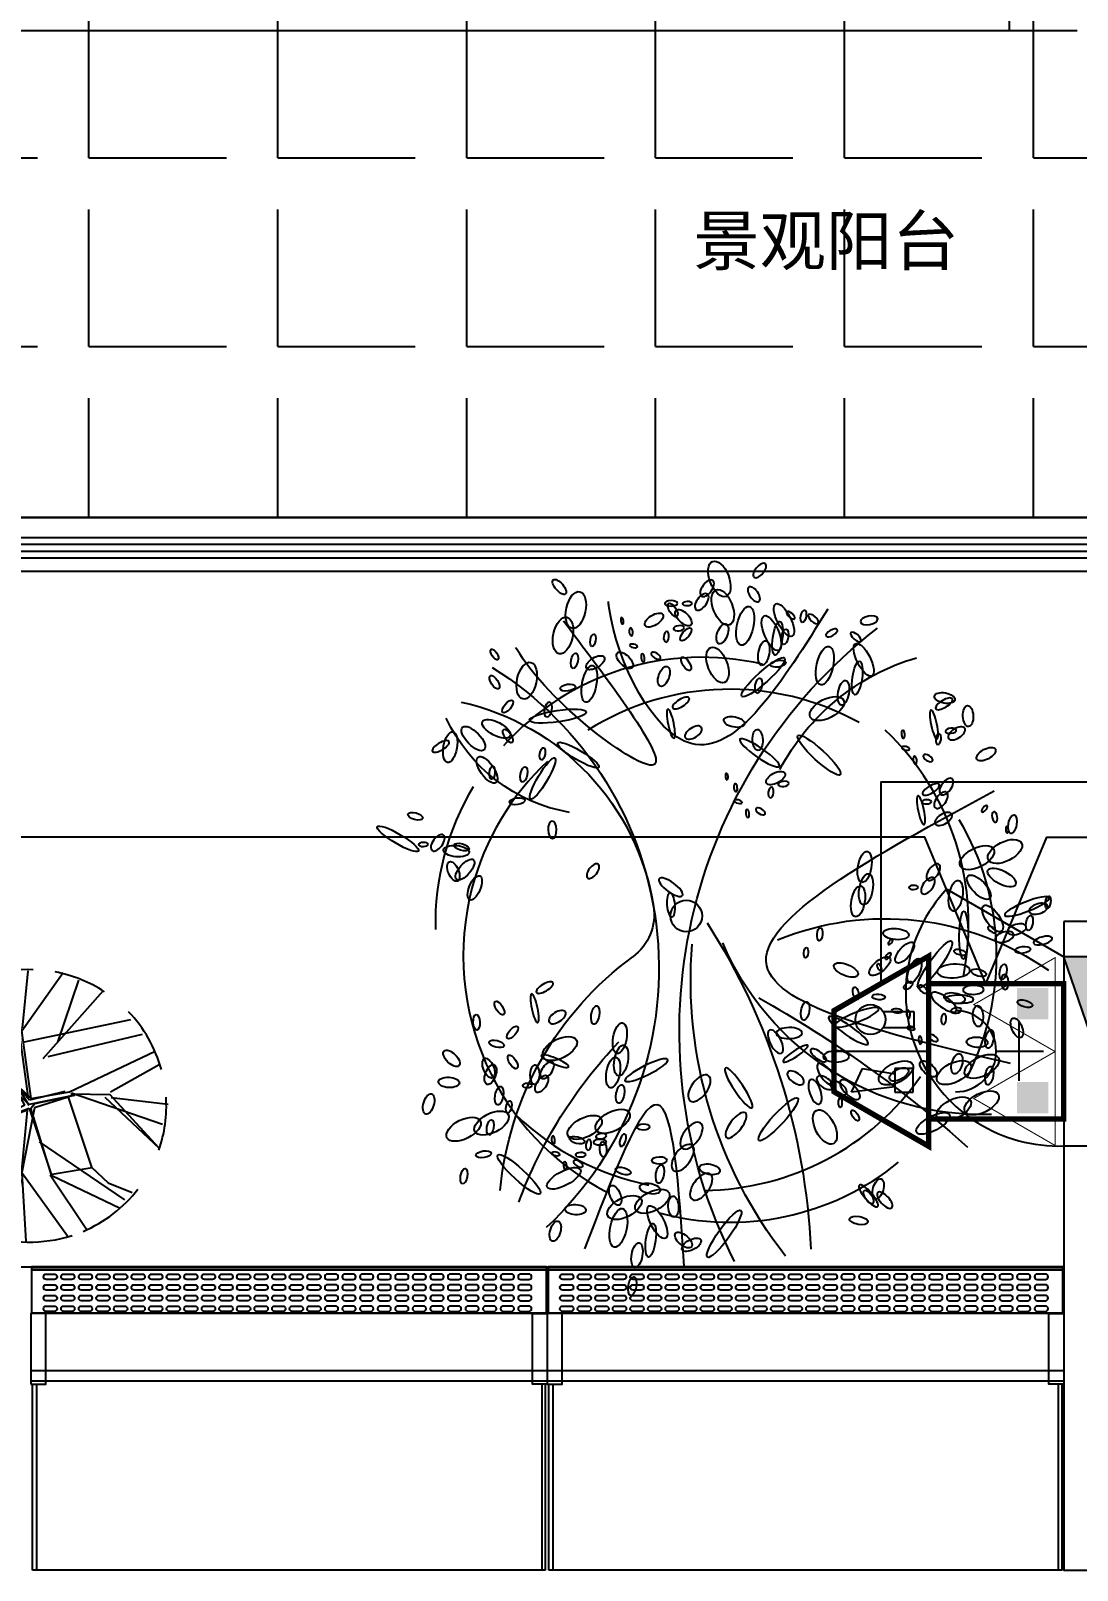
# Model space of a CAD drawing. Extents: x -284868 to 304789, y -137694 to 137894.
# Drawn here: x 198018 to 201887, y -35443 to -29747 of the extents above; entities that cross this region are included whole.
import ezdxf
from ezdxf.enums import TextEntityAlignment as Align

# ---------------------------------------------------------------- set-up
doc = ezdxf.new("R2010")
doc.units = 0
doc.layers.get('0').update_dxf_attribs({"linetype": 'CONTINUOUS'})
for name, color, linetype in [('0-底图', 251, 'CONTINUOUS'), ('0-建筑外轮廓', 8, 'CONTINUOUS'), ('0-窗', 11, 'CONTINUOUS'), ('0-非设计区域', 251, 'CONTINUOUS'), ('E-FIRE-CIRC', 120, 'CONTINUOUS'), ('EQUIP-消防', 3, 'CONTINUOUS'), ('EQUIP_消火栓', 20, 'CONTINUOUS'), ('F-地漏', 8, 'CONTINUOUS'), ('P-平面栏杆', 3, 'CONTINUOUS'), ('P-平面植物', 251, 'CONTINUOUS'), ('WIRE-消防电源', 2, 'TG_D'), ('灭火器', 23, 'CONTINUOUS')]:
    doc.layers.add(name, color=color, linetype=linetype)
doc.styles.add('_TCH_DYN', font='')
doc.styles.get("Standard").update_dxf_attribs({"font": 'GBENOR', "bigfont": 'GBCBIG'})
doc.styles.add('TG_LINETYPE', font='SIMPLEX', dxfattribs={"width": 0.8, "height": 3, "bigfont": 'HZTXT'})
doc.styles.get('_TCH_DYN').set_extended_font_data('SimSun')
doc.linetypes.add('TG_D', pattern='A,2,-0.3,["D",TG_LINETYPE,S=0.1,R=0,X=-0.23,Y=-0.15],0', length=2.3)

# ---------------------------------------------------------------- blocks, each defined once
blk = doc.blocks.new('vrthr')
for p, q in [((217347.4, 268557.6), (217347.4, 268757.6)), ((217347.4, 268557.6, 0), (212547.4, 268557.6, 0)), ((217597.4, 268557.6), (217347.4, 268557.6))]:
    blk.add_line(p, q)
at = {"linetype": 'Continuous', "elevation": -0.1}
for points in [[(212197.3, 268457.6), (212197.3, 266557.6), (221098.4, 266557.6), (221098.4, 268557.6)], [(212272.3, 268457.6), (212272.3, 266632.6), (221023.4, 266632.6), (221023.4, 268557.6)], [(212322.3, 268457.6), (212322.3, 266682.6), (220973.4, 266682.6), (220973.4, 268557.6)], [(212397.3, 268457.6), (212397.3, 266757.6), (220898.4, 266757.6), (220898.4, 268557.6)]]:
    blk.add_lwpolyline(points, dxfattribs=at)
at = {"style": '_TCH_DYN'}
blk.add_text('景观阳台', height=180, dxfattribs=at).set_placement((216177.3, 267691.1, -0.1))
blk = doc.blocks.new('A$C3B8026B3')
for p, q in [((9985, 949.5), (8185, 949.5)), ((11895, 949.5), (10095, 949.5))]:
    blk.add_line(p, q)
for points in [[(8130, 688), (8185, 688), (8185, 949.5), (8130, 949.5)], [(10040, 688), (9985, 688), (9985, 949.5), (10040, 949.5)], [(10040, 688), (10095, 688), (10095, 949.5), (10040, 949.5)], [(11950, 688), (11895, 688), (11895, 949.5), (11950, 949.5)]]:
    blk.add_lwpolyline(points, close=True)
for points in [[(10040, 737.5), (8130, 737.5)], [(10040, 700), (8130, 700)], [(11950, 737.5), (10040, 737.5)], [(11950, 700), (10040, 700)], [(10034, 0), (8136, 0)], [(11944, 0), (10046, 0)]]:
    blk.add_lwpolyline(points)
at = {"elevation": 0}
for points in [[(8136, 0), (8136, 688), (8150.5, 688), (8150.5, 0)], [(10034, 0), (10034, 688), (10019.5, 688), (10019.5, 0)], [(10046, 0), (10046, 688), (10060.5, 688), (10060.5, 0)], [(11944, 0), (11944, 688), (11929.5, 688), (11929.5, 0)]]:
    blk.add_lwpolyline(points, dxfattribs=at)
blk = doc.blocks.new('A$C770634BF')
at = {"layer": '0-建筑外轮廓', "color": 42}
blk.add_lwpolyline([(10300, -50500), (10300, -52900), (10500, -52900), (10500, -52200), (11600, -52200), (11600, -52900), (11800, -52900), (11800, -50500)], close=True, dxfattribs=at)
blk = doc.blocks.new('A$C06C71976')
for p, q in [((-1904, 160.1, 0), (0, 160.1)), ((-1904, 158, 0), (0, 158))]:
    blk.add_line(p, q)
blk.add_lwpolyline([(-1904, 170.5), (0, 170.5), (0, 0), (-1904, 0)], close=True)
for points in [[(-1839, 143.6), (-1809, 143.6, -1), (-1809, 123.6), (-1839, 123.6, -0.999999)], [(-1774, 143.6), (-1744, 143.6, -1), (-1744, 123.6), (-1774, 123.6, -0.999999)], [(-1709, 143.6), (-1679, 143.6, -1), (-1679, 123.6), (-1709, 123.6, -0.999999)], [(-1644, 143.6), (-1614, 143.6, -1), (-1614, 123.6), (-1644, 123.6, -0.999999)], [(-1579, 143.6), (-1549, 143.6, -1), (-1549, 123.6), (-1579, 123.6, -0.999999)], [(-1514, 143.6), (-1484, 143.6, -1), (-1484, 123.6), (-1514, 123.6, -0.999999)], [(-1449, 143.6), (-1419, 143.6, -1), (-1419, 123.6), (-1449, 123.6, -0.999999)], [(-1384, 143.6), (-1354, 143.6, -1), (-1354, 123.6), (-1384, 123.6, -0.999999)], [(-1319, 143.6), (-1289, 143.6, -1), (-1289, 123.6), (-1319, 123.6, -0.999999)], [(-1254, 143.6), (-1224, 143.6, -1), (-1224, 123.6), (-1254, 123.6, -0.999999)], [(-1189, 143.6), (-1159, 143.6, -1), (-1159, 123.6), (-1189, 123.6, -0.999999)], [(-1124, 143.6), (-1094, 143.6, -1), (-1094, 123.6), (-1124, 123.6, -0.999999)], [(-1029, 143.6), (-1059, 143.6, 1), (-1059, 123.6), (-1029, 123.6, 0.999999)], [(-964, 143.6), (-994, 143.6, 1), (-994, 123.6), (-964, 123.6, 0.999999)], [(-899, 143.6), (-929, 143.6, 1), (-929, 123.6), (-899, 123.6, 0.999999)], [(-834, 143.6), (-864, 143.6, 1), (-864, 123.6), (-834, 123.6, 0.999999)], [(-769, 143.6), (-799, 143.6, 1), (-799, 123.6), (-769, 123.6, 0.999999)], [(-704, 143.6), (-734, 143.6, 1), (-734, 123.6), (-704, 123.6, 0.999999)], [(-639, 143.6), (-669, 143.6, 1), (-669, 123.6), (-639, 123.6, 0.999999)], [(-574, 143.6), (-604, 143.6, 1), (-604, 123.6), (-574, 123.6, 0.999999)], [(-509, 143.6), (-539, 143.6, 1), (-539, 123.6), (-509, 123.6, 0.999999)], [(-444, 143.6), (-474, 143.6, 1), (-474, 123.6), (-444, 123.6, 0.999999)], [(-379, 143.6), (-409, 143.6, 1), (-409, 123.6), (-379, 123.6, 0.999999)], [(-314, 143.6), (-344, 143.6, 1), (-344, 123.6), (-314, 123.6, 0.999999)], [(-249, 143.6), (-279, 143.6, 1), (-279, 123.6), (-249, 123.6, 0.999999)], [(-184, 143.6), (-214, 143.6, 1), (-214, 123.6), (-184, 123.6, 0.999999)], [(-119, 143.6), (-149, 143.6, 1), (-149, 123.6), (-119, 123.6, 0.999999)], [(-54, 143.6), (-84, 143.6, 1), (-84, 123.6), (-54, 123.6, 0.999999)], [(-1839, 104.2), (-1809, 104.2, -1), (-1809, 84.2), (-1839, 84.2, -0.999999)], [(-1839, 64.9), (-1809, 64.9, -1), (-1809, 44.9), (-1839, 44.9, -0.999999)], [(-1774, 104.2), (-1744, 104.2, -1), (-1744, 84.2), (-1774, 84.2, -0.999999)], [(-1774, 64.9), (-1744, 64.9, -1), (-1744, 44.9), (-1774, 44.9, -0.999999)], [(-1709, 104.2), (-1679, 104.2, -1), (-1679, 84.2), (-1709, 84.2, -0.999999)], [(-1709, 64.9), (-1679, 64.9, -1), (-1679, 44.9), (-1709, 44.9, -0.999999)], [(-1644, 104.2), (-1614, 104.2, -1), (-1614, 84.2), (-1644, 84.2, -0.999999)], [(-1644, 64.9), (-1614, 64.9, -1), (-1614, 44.9), (-1644, 44.9, -0.999999)], [(-1579, 104.2), (-1549, 104.2, -1), (-1549, 84.2), (-1579, 84.2, -0.999999)], [(-1579, 64.9), (-1549, 64.9, -1), (-1549, 44.9), (-1579, 44.9, -0.999999)], [(-1514, 104.2), (-1484, 104.2, -1), (-1484, 84.2), (-1514, 84.2, -0.999999)], [(-1514, 64.9), (-1484, 64.9, -1), (-1484, 44.9), (-1514, 44.9, -0.999999)], [(-1449, 104.2), (-1419, 104.2, -1), (-1419, 84.2), (-1449, 84.2, -0.999999)], [(-1449, 64.9), (-1419, 64.9, -1), (-1419, 44.9), (-1449, 44.9, -0.999999)], [(-1384, 104.2), (-1354, 104.2, -1), (-1354, 84.2), (-1384, 84.2, -0.999999)], [(-1384, 64.9), (-1354, 64.9, -1), (-1354, 44.9), (-1384, 44.9, -0.999999)], [(-1319, 104.2), (-1289, 104.2, -1), (-1289, 84.2), (-1319, 84.2, -0.999999)], [(-1319, 64.9), (-1289, 64.9, -1), (-1289, 44.9), (-1319, 44.9, -0.999999)], [(-1254, 104.2), (-1224, 104.2, -1), (-1224, 84.2), (-1254, 84.2, -0.999999)], [(-1254, 64.9), (-1224, 64.9, -1), (-1224, 44.9), (-1254, 44.9, -0.999999)], [(-1189, 104.2), (-1159, 104.2, -1), (-1159, 84.2), (-1189, 84.2, -0.999999)], [(-1189, 64.9), (-1159, 64.9, -1), (-1159, 44.9), (-1189, 44.9, -0.999999)], [(-1124, 104.2), (-1094, 104.2, -1), (-1094, 84.2), (-1124, 84.2, -0.999999)], [(-1124, 64.9), (-1094, 64.9, -1), (-1094, 44.9), (-1124, 44.9, -0.999999)], [(-1029, 104.2), (-1059, 104.2, 1), (-1059, 84.2), (-1029, 84.2, 0.999999)], [(-1029, 64.9), (-1059, 64.9, 1), (-1059, 44.9), (-1029, 44.9, 0.999999)], [(-964, 104.2), (-994, 104.2, 1), (-994, 84.2), (-964, 84.2, 0.999999)], [(-964, 64.9), (-994, 64.9, 1), (-994, 44.9), (-964, 44.9, 0.999999)], [(-899, 104.2), (-929, 104.2, 1), (-929, 84.2), (-899, 84.2, 0.999999)], [(-899, 64.9), (-929, 64.9, 1), (-929, 44.9), (-899, 44.9, 0.999999)], [(-834, 104.2), (-864, 104.2, 1), (-864, 84.2), (-834, 84.2, 0.999999)], [(-834, 64.9), (-864, 64.9, 1), (-864, 44.9), (-834, 44.9, 0.999999)], [(-769, 104.2), (-799, 104.2, 1), (-799, 84.2), (-769, 84.2, 0.999999)], [(-769, 64.9), (-799, 64.9, 1), (-799, 44.9), (-769, 44.9, 0.999999)], [(-704, 104.2), (-734, 104.2, 1), (-734, 84.2), (-704, 84.2, 0.999999)], [(-704, 64.9), (-734, 64.9, 1), (-734, 44.9), (-704, 44.9, 0.999999)], [(-639, 104.2), (-669, 104.2, 1), (-669, 84.2), (-639, 84.2, 0.999999)], [(-639, 64.9), (-669, 64.9, 1), (-669, 44.9), (-639, 44.9, 0.999999)], [(-574, 104.2), (-604, 104.2, 1), (-604, 84.2), (-574, 84.2, 0.999999)], [(-574, 64.9), (-604, 64.9, 1), (-604, 44.9), (-574, 44.9, 0.999999)], [(-509, 104.2), (-539, 104.2, 1), (-539, 84.2), (-509, 84.2, 0.999999)], [(-509, 64.9), (-539, 64.9, 1), (-539, 44.9), (-509, 44.9, 0.999999)], [(-444, 104.2), (-474, 104.2, 1), (-474, 84.2), (-444, 84.2, 0.999999)], [(-444, 64.9), (-474, 64.9, 1), (-474, 44.9), (-444, 44.9, 0.999999)], [(-379, 104.2), (-409, 104.2, 1), (-409, 84.2), (-379, 84.2, 0.999999)], [(-379, 64.9), (-409, 64.9, 1), (-409, 44.9), (-379, 44.9, 0.999999)], [(-314, 104.2), (-344, 104.2, 1), (-344, 84.2), (-314, 84.2, 0.999999)], [(-314, 64.9), (-344, 64.9, 1), (-344, 44.9), (-314, 44.9, 0.999999)], [(-249, 104.2), (-279, 104.2, 1), (-279, 84.2), (-249, 84.2, 0.999999)], [(-249, 64.9), (-279, 64.9, 1), (-279, 44.9), (-249, 44.9, 0.999999)], [(-184, 104.2), (-214, 104.2, 1), (-214, 84.2), (-184, 84.2, 0.999999)], [(-184, 64.9), (-214, 64.9, 1), (-214, 44.9), (-184, 44.9, 0.999999)], [(-119, 104.2), (-149, 104.2, 1), (-149, 84.2), (-119, 84.2, 0.999999)], [(-119, 64.9), (-149, 64.9, 1), (-149, 44.9), (-119, 44.9, 0.999999)], [(-54, 104.2), (-84, 104.2, 1), (-84, 84.2), (-54, 84.2, 0.999999)], [(-54, 64.9), (-84, 64.9, 1), (-84, 44.9), (-54, 44.9, 0.999999)], [(-1839, 25.5), (-1809, 25.5, -1), (-1809, 5.5), (-1839, 5.5, -0.999999)], [(-1774, 25.5), (-1744, 25.5, -1), (-1744, 5.5), (-1774, 5.5, -0.999999)], [(-1709, 25.5), (-1679, 25.5, -1), (-1679, 5.5), (-1709, 5.5, -0.999999)], [(-1644, 25.5), (-1614, 25.5, -1), (-1614, 5.5), (-1644, 5.5, -0.999999)], [(-1579, 25.5), (-1549, 25.5, -1), (-1549, 5.5), (-1579, 5.5, -0.999999)], [(-1514, 25.5), (-1484, 25.5, -1), (-1484, 5.5), (-1514, 5.5, -0.999999)], [(-1449, 25.5), (-1419, 25.5, -1), (-1419, 5.5), (-1449, 5.5, -0.999999)], [(-1384, 25.5), (-1354, 25.5, -1), (-1354, 5.5), (-1384, 5.5, -0.999999)], [(-1319, 25.5), (-1289, 25.5, -1), (-1289, 5.5), (-1319, 5.5, -0.999999)], [(-1254, 25.5), (-1224, 25.5, -1), (-1224, 5.5), (-1254, 5.5, -0.999999)], [(-1189, 25.5), (-1159, 25.5, -1), (-1159, 5.5), (-1189, 5.5, -0.999999)], [(-1124, 25.5), (-1094, 25.5, -1), (-1094, 5.5), (-1124, 5.5, -0.999999)], [(-1029, 25.5), (-1059, 25.5, 1), (-1059, 5.5), (-1029, 5.5, 0.999999)], [(-964, 25.5), (-994, 25.5, 1), (-994, 5.5), (-964, 5.5, 0.999999)], [(-899, 25.5), (-929, 25.5, 1), (-929, 5.5), (-899, 5.5, 0.999999)], [(-834, 25.5), (-864, 25.5, 1), (-864, 5.5), (-834, 5.5, 0.999999)], [(-769, 25.5), (-799, 25.5, 1), (-799, 5.5), (-769, 5.5, 0.999999)], [(-704, 25.5), (-734, 25.5, 1), (-734, 5.5), (-704, 5.5, 0.999999)], [(-639, 25.5), (-669, 25.5, 1), (-669, 5.5), (-639, 5.5, 0.999999)], [(-574, 25.5), (-604, 25.5, 1), (-604, 5.5), (-574, 5.5, 0.999999)], [(-509, 25.5), (-539, 25.5, 1), (-539, 5.5), (-509, 5.5, 0.999999)], [(-444, 25.5), (-474, 25.5, 1), (-474, 5.5), (-444, 5.5, 0.999999)], [(-379, 25.5), (-409, 25.5, 1), (-409, 5.5), (-379, 5.5, 0.999999)], [(-314, 25.5), (-344, 25.5, 1), (-344, 5.5), (-314, 5.5, 0.999999)], [(-249, 25.5), (-279, 25.5, 1), (-279, 5.5), (-249, 5.5, 0.999999)], [(-184, 25.5), (-214, 25.5, 1), (-214, 5.5), (-184, 5.5, 0.999999)], [(-119, 25.5), (-149, 25.5, 1), (-149, 5.5), (-119, 5.5, 0.999999)], [(-54, 25.5), (-84, 25.5, 1), (-84, 5.5), (-54, 5.5, 0.999999)]]:
    blk.add_lwpolyline(points, format="xyb", close=True)
blk = doc.blocks.new('A$C678165FB')
blk.add_lwpolyline([(-36630.5, 3800), (-36630.5, -530.5), (-25800, -530.5)])
at = {"xscale": -1}
for p in [(-29617, -700.5), (-27707, -700.5)]:
    blk.add_blockref('A$C06C71976', p, dxfattribs=at)
blk = doc.blocks.new('yld.studio@foxmail.com-15')
at = {"color": 251}
blk.add_circle((67569.1, -97904.1), 44.8, dxfattribs=at)
for centre, start, end in [((67613.8, -97926.4), 76.8896, 138.1177), ((67693.5, -98017.5), 61.0105, 122.2385), ((67613.8, -97926.4), 348.5882, 46.5714), ((67693.5, -98017.5), 133.1644, 165.3241), ((67613.8, -97926.4), 149.0435, 181.2033), ((67693.5, -98017.5), 332.7091, 30.6923), ((67693.5, -98017.5), 165.3241, 242.6562), ((67613.8, -97926.4), 270.5201, 325.0744), ((67613.8, -97926.4), 226.0477, 258.5353), ((67693.5, -98017.5), 254.641, 309.1952)]:
    blk.add_arc(centre, 760, start, end, dxfattribs=at)
for centre, major_axis, ratio in [((67663.4, -96943), (19.4, -49.7), 0.514982), ((67254.3, -97031.6), (-11.3, -52.2), 0.514982), ((67673.2, -97023.9), (19.4, -49.7), 0.514982), ((67217.7, -97104.4), (-11.3, -52.2), 0.514982), ((67477, -97060.3), (25.5, 15.6), 0.489709), ((67736.9, -97076.8), (-11.9, -54.9), 0.414379), ((67811.8, -97097.3), (20.7, -49.3), 0.38159), ((67672.1, -97099.4), (-10.1, -28.2), 0.489709), ((67829.2, -97112.1), (-6.6, -47.9), 0.283409), ((67658.2, -97188.3), (19.4, -49.7), 0.514982), ((67964, -97190.2), (-11.9, -54.9), 0.414379), ((67114.4, -97233.1), (-11.3, -52.2), 0.514982), ((67309.9, -97181.8), (25.5, 15.6), 0.489709), ((67788.2, -97223.4), (61.1, 54.6), 0.200035), ((68056.3, -97225.4), (-6.6, -47.9), 0.283409), ((67292.6, -97242.3), (-10.1, -52.5), 0.38159), ((67505.1, -97221), (-10.1, -28.2), 0.489709), ((68305.4, -97282.5), (29.4, -5.6), 0.489709), ((67203.3, -97334.2), (81.1, 11.7), 0.200035), ((67705.7, -97350.7), (29.4, -5.6), 0.489709), ((67261.4, -97445.4), (58.6, -34.7), 0.200035), ((67947.6, -97445.4), (60.3, -55.5), 0.200035), ((67015.8, -97495.7), (-1.6, -18.4), 0.42873), ((67159.8, -97512.1), (-34.6, -58.6), 0.200035), ((66747.1, -97684.1), (58.6, -34.7), 0.200035), ((66913.5, -97719.2), (36.8, -3.3), 0.42873), ((66905.5, -97776.9), (11.5, -27.6), 0.489709), ((66938.4, -97771.9), (24.3, 27.9), 0.42873), ((67949.6, -97956.2), (-1.6, -18.4), 0.42873), ((68166.5, -97955.7), (36.8, -3.3), 0.42873), ((68191.5, -98008.5), (24.3, 27.9), 0.42873), ((67910, -98008.5), (-1.3, -14.7), 0.42873), ((68120.5, -98047.2), (28.4, 23.7), 0.42873), ((68024.2, -98058.1), (34.2, -14.2), 0.42873), ((68477, -98092.3), (1.2, -22.2), 0.42873), ((68117.3, -98134.9), (18.4, -1.6), 0.42873), ((68333.6, -98138.1), (29.4, -5.6), 0.489709), ((66971.4, -98207), (1.2, -22.2), 0.42873), ((68169.5, -98174.6), (14.7, -1.3), 0.42873), ((68511.2, -98223.3), (11.5, -27.6), 0.489709), ((67005.6, -98338), (11.5, -27.6), 0.489709), ((67011.1, -98356.1), (-10.1, -28.2), 0.489709), ((68259, -98339.9), (22.6, -19.6), 0.489709), ((67092.3, -98640.9), (60.3, -55.5), 0.200035), ((67332.3, -98569.6), (1.2, -22.2), 0.42873), ((67635.7, -98626.5), (29.4, -5.6), 0.489709), ((67366.5, -98700.6), (11.5, -27.6), 0.489709), ((67465.8, -98681.4), (29.4, -5.6), 0.489709), ((67375.5, -98793.4), (-11.9, -54.9), 0.414379), ((68060.6, -98772.1), (26.3, -4.6), 0.42873), ((67467.8, -98828.7), (-6.6, -47.9), 0.283409), ((67561.1, -98828.3), (22.6, -19.6), 0.489709)]:
    blk.add_ellipse(centre, major_axis=major_axis, ratio=ratio, start_param=3.141593, end_param=9.424778, dxfattribs=at)
at = {"color": 251, "extrusion": (0, 0, -1)}
for centre, major_axis, ratio in [((67778.4, -96919), (16.2, 18.9), 0.489709), ((67628.5, -96969.7), (-16.1, -22.2), 0.514982), ((67761.8, -96987), (14.5, -20.2), 0.489709), ((67525.9, -97012.8), (18.3, 0.3), 0.42873), ((67571.9, -97013.2), (13.7, 0.2), 0.42873), ((67613.2, -97008.6), (-16.1, -22.2), 0.514982), ((67386.2, -97062.4), (1.02, -9.08), 0.42873), ((67866.7, -97046.5), (11.1, -9.8), 0.42873), ((67931.5, -97057), (13.9, -12.2), 0.42873), ((67411.5, -97094.1), (1.3, -11.3), 0.42873), ((67512.1, -97107.8), (-1.7, -15.2), 0.489709), ((67547.9, -97083.7), (15.2, 1.9), 0.489709), ((68052.3, -97108.4), (13.9, -12.2), 0.42873), ((67445.3, -97167.8), (1.3, -11.3), 0.42873), ((67525.2, -97355.9), (8.6, -41.1), 0.200035), ((67553.9, -97296.7), (23.5, 14.1), 0.38159), ((68275.2, -97358.3), (8.6, -41.1), 0.200035), ((68303.9, -97299.1), (23.5, 14.1), 0.38159), ((67589.5, -97381), (23.2, 14.6), 0.514982), ((66869.4, -97420.7), (23.5, 14.1), 0.38159), ((67778, -97438.9), (56, -38.7), 0.200035), ((68187.1, -97386.2), (1.3, -11.3), 0.42873), ((68287.7, -97400), (-1.7, -15.2), 0.489709), ((68323.5, -97375.8), (15.2, 1.9), 0.489709), ((68339.5, -97383.4), (23.2, 14.6), 0.514982), ((68220.9, -97459.9), (1.3, -11.3), 0.42873), ((67684.4, -97506.4), (1.02, -9.08), 0.42873), ((67709.7, -97538.1), (1.3, -11.3), 0.42873), ((67810.3, -97551.8), (-1.7, -15.2), 0.489709), ((67846.1, -97527.6), (15.2, 1.9), 0.489709), ((68266.5, -97543.2), (23.5, 14.1), 0.38159), ((68310.6, -97535.1), (-16.1, -22.2), 0.514982), ((68237.9, -97602.3), (8.6, -41.1), 0.200035), ((68254, -97578.6), (13.7, 0.2), 0.42873), ((68295.2, -97573.9), (-16.1, -22.2), 0.514982), ((67743.5, -97611.8), (1.3, -11.3), 0.42873), ((68302.2, -97627.4), (23.2, 14.6), 0.514982), ((68483.4, -97658.1), (1.02, -9.08), 0.42873), ((66819.6, -97700.1), (13.7, 0.2), 0.42873), ((66860.8, -97695.4), (-16.1, -22.2), 0.514982), ((67303.1, -97776.1), (-15, -19.8), 0.489709), ((68273.2, -97779.1), (-16.1, -22.2), 0.514982), ((67524.9, -97821.9), (33.3, -24.2), 0.336016), ((68257.9, -97817.9), (-16.1, -22.2), 0.514982), ((67525.5, -97872.5), (2.8, -34.2), 0.336016), ((68216.7, -97822.6), (13.7, 0.2), 0.42873), ((68539.8, -97877), (63.3, 25.1), 0.200035), ((68359.6, -97958.9), (-0.6, -68.1), 0.200035), ((68440.1, -97942.8), (11.1, -8), 0.42873), ((67165.7, -98108.1), (23.5, 14.1), 0.38159), ((68243.4, -98112.8), (11.6, -10), 0.489709), ((68387.5, -98114.8), (29.6, 0.5), 0.42873), ((67137, -98167.3), (8.6, -41.1), 0.200035), ((68302.8, -98149.7), (34.8, -25.2), 0.368424), ((67201.3, -98192.4), (23.2, 14.6), 0.514982), ((68031, -98230.6), (56, -38.7), 0.200035), ((68054.1, -98193.3), (63.3, 25.1), 0.200035), ((68201.9, -98184.2), (1.3, -11.3), 0.42873), ((68302.6, -98198), (-1.7, -15.2), 0.489709), ((68338.4, -98173.8), (15.2, 1.9), 0.489709), ((67823.4, -98262.4), (16.7, -33), 0.42873), ((67862.3, -98238), (37, 0.6), 0.42873), ((67945.7, -98301.2), (21.8, -16.6), 0.38159), ((68235.8, -98257.9), (1.3, -11.3), 0.42873), ((67172.4, -98344), (-16.1, -22.2), 0.514982), ((67455.4, -98343.8), (61, 30.3), 0.200035), ((67967.6, -98355.4), (22.2, -29.6), 0.42873), ((67996.3, -98304.6), (37, 0.6), 0.42873), ((67137.4, -98356.7), (-1.1, -27.4), 0.514982), ((67157, -98382.9), (-16.1, -22.2), 0.514982), ((67606.4, -98395.3), (-26.1, -35.9), 0.514982), ((67880.7, -98365.6), (22.2, -16.1), 0.514982), ((67936.1, -98405.3), (11.7, -35.1), 0.42873), ((67964.2, -98379.5), (22.2, -16.1), 0.514982), ((68035.6, -98399.2), (26.6, -25.7), 0.42873), ((67115.8, -98387.5), (13.7, 0.2), 0.42873), ((68003.1, -98394.8), (22.2, -16.1), 0.514982), ((67447.1, -98505.8), (18.5, 0.3), 0.42873), ((67583.9, -98530.6), (-26.1, -35.9), 0.514982), ((67710.7, -98500.7), (-27, -35.3), 0.38159), ((67189.9, -98542.6), (1.3, -11.3), 0.42873), ((67290.6, -98556.3), (-1.7, -15.2), 0.489709), ((67323, -98549), (18.5, 0.3), 0.42873), ((67326.4, -98532.1), (15.2, 1.9), 0.489709), ((67388.3, -98543.5), (-5.6, -17.6), 0.42873), ((67268, -98584.8), (14.8, 0.2), 0.42873), ((67559.1, -98593.6), (-26.1, -35.9), 0.514982), ((67223.8, -98616.3), (1.3, -11.3), 0.42873), ((67492.3, -98601.1), (22.2, 0.3), 0.42873), ((67611.5, -98676.1), (-26.1, -35.9), 0.514982), ((68134.7, -98714.4), (20, -21.8), 0.42873)]:
    blk.add_ellipse(centre, major_axis=major_axis, ratio=ratio, dxfattribs=at)
at = {"color": 251}
for centre, major_axis, ratio in [((67207.5, -96965.7), (17.5, -20.2), 0.42873), ((67530.4, -97031.6), (11.9, -18.8), 0.42873), ((67847.6, -97060.3), (23.4, -46.1), 0.368424), ((67561, -97053.5), (21.2, -21.1), 0.489709), ((67903, -97049.6), (-3.1, -17.5), 0.42873), ((67567.8, -97101), (14.1, 17.2), 0.42873), ((67850, -97108.1), (-3.9, -21.9), 0.42873), ((67022.5, -97158.6), (9.5, -15.1), 0.42873), ((67303.2, -97117.9), (-3.1, -17.5), 0.42873), ((67790, -97154.4), (-6.2, -35.1), 0.42873), ((68074.8, -97173.7), (23.4, -46.1), 0.368424), ((67250.3, -97176.4), (-3.9, -21.9), 0.42873), ((67393.9, -97175), (21.2, -21.1), 0.489709), ((67568.6, -97185), (11.9, -18.8), 0.42873), ((67831, -97184.7), (22, 3.3), 0.42873), ((67022.6, -97237.5), (11.9, -18.8), 0.42873), ((67775.1, -97247.4), (-3.9, -21.9), 0.42873), ((67231.2, -97252.9), (22, 3.3), 0.42873), ((68017.1, -97267.7), (-6.2, -35.1), 0.42873), ((67060, -97306.9), (14.1, 17.2), 0.42873), ((67175.3, -97315.6), (-3.9, -21.9), 0.42873), ((67970, -97312.6), (47.6, 24.1), 0.514982), ((68372.2, -97334), (1.5, -29.9), 0.489709), ((66962.2, -97398.1), (30.9, -32.1), 0.42873), ((67027.5, -97370.2), (39.5, -20.6), 0.42873), ((66896.3, -97422.6), (-7.7, -43.9), 0.42873), ((67060.8, -97390.9), (11.9, -18.8), 0.42873), ((67772.4, -97402.2), (1.5, -29.9), 0.489709), ((67001.3, -97487.3), (25.5, -36.5), 0.42873), ((67159.2, -97441.7), (-3.1, -17.5), 0.42873), ((68423.5, -97442.7), (26.4, 14.1), 0.489709), ((67106.2, -97500.2), (-3.9, -21.9), 0.42873), ((67823.8, -97510.9), (26.4, 14.1), 0.489709), ((67087.2, -97576.8), (22, 3.3), 0.42873), ((66796.9, -97619.6), (21.5, -5.9), 0.42873), ((68498.8, -97642.3), (-4.6, -26.3), 0.42873), ((66928.4, -97707.6), (21.5, -5.9), 0.42873), ((68397.6, -97737.7), (47.6, 24.1), 0.514982), ((68477.2, -97720.2), (47.6, 24.1), 0.514982), ((68077.4, -97764.3), (-7.7, -43.9), 0.42873), ((66966.2, -97824), (-14.2, -34.2), 0.42873), ((68081.2, -97828), (-7.7, -43.9), 0.42873), ((68402.9, -97822), (30.9, -32.1), 0.42873), ((68468.2, -97794.1), (39.5, -20.6), 0.42873), ((68058.6, -97862.3), (-7.7, -43.9), 0.42873), ((68337, -97846.5), (-7.7, -43.9), 0.42873), ((68442, -97911.2), (25.5, -36.5), 0.42873), ((68599.9, -97865.5), (-3.1, -17.5), 0.42873), ((68546.9, -97924), (-3.9, -21.9), 0.42873), ((68277.8, -98042.3), (-47.6, -66.7), 0.200035), ((68349.4, -98007.7), (17.2, -4.8), 0.42873), ((68527.9, -98000.6), (22, 3.3), 0.42873), ((68219.3, -98060.5), (-14.2, -34.2), 0.42873), ((68402.6, -98066), (21.5, -5.9), 0.42873), ((68472, -98063.3), (-3.9, -21.9), 0.42873), ((68052.6, -98124.7), (4.3, -18), 0.42873), ((67036.5, -98166.7), (11.9, -18.8), 0.42873), ((67907.8, -98174.9), (-4.6, -26.3), 0.42873), ((68534.1, -98154), (21.5, -5.9), 0.42873), ((67309.7, -98186.7), (-4.6, -26.3), 0.42873), ((68400.4, -98189.6), (1.5, -29.9), 0.489709), ((67073.9, -98236.2), (14.1, 17.2), 0.42873), ((67379.6, -98252.7), (-7.7, -43.9), 0.42873), ((68433, -98255.1), (-4.6, -26.3), 0.42873), ((67028.5, -98268.7), (21.5, -5.9), 0.42873), ((67208.5, -98282.1), (47.6, 24.1), 0.514982), ((67383.3, -98316.4), (-7.7, -43.9), 0.42873), ((68398, -98264), (29.9, -1.4), 0.489709), ((66900, -98310.1), (21.2, -21.1), 0.489709), ((67074.7, -98320.2), (11.9, -18.8), 0.42873), ((67360.7, -98350.6), (-7.7, -43.9), 0.42873), ((68166.8, -98351.5), (47.6, 24.1), 0.514982), ((68331.8, -98350.6), (47.6, 24.1), 0.514982), ((68340.4, -98325.5), (-8.4, -28.7), 0.489709), ((68411.4, -98333), (47.6, 24.1), 0.514982), ((66892.4, -98378.7), (29.9, -1.4), 0.489709), ((68175.4, -98355.7), (26.4, 14.1), 0.489709), ((68432.6, -98359.2), (-4.6, -26.3), 0.42873), ((66834.9, -98440.3), (-8.4, -28.7), 0.489709), ((67035.7, -98416.7), (-4.6, -26.3), 0.42873), ((67380.9, -98411.7), (-4.6, -26.3), 0.42873), ((68411, -98437.1), (47.6, 24.1), 0.514982), ((67014.1, -98494.7), (47.6, 24.1), 0.514982), ((67063.3, -98448.5), (-3.1, -17.5), 0.42873), ((67359.3, -98489.6), (47.6, 24.1), 0.514982), ((67831.4, -98483.5), (55.5, 60.3), 0.200035), ((67964.1, -98505.9), (24.1, -47.6), 0.514982), ((68050.4, -98472.9), (9.5, -15.1), 0.42873), ((68331.4, -98454.6), (47.6, 24.1), 0.514982), ((66934.5, -98512.2), (47.6, 24.1), 0.514982), ((67010.4, -98507), (-3.9, -21.9), 0.42873), ((67279.7, -98507.1), (47.6, 24.1), 0.514982), ((68272.1, -98495.6), (47.1, 25.3), 0.38159), ((67257.9, -98543.3), (21.5, -5.9), 0.42873), ((66991.3, -98583.6), (22, 3.3), 0.42873), ((66935.4, -98646.3), (-3.9, -21.9), 0.42873), ((67220, -98652.1), (47.1, 25.3), 0.38159), ((67389.3, -98631.2), (21.5, -5.9), 0.42873), ((67494, -98639.9), (-4.6, -26.3), 0.42873), ((68115.9, -98682.7), (-8.4, -28.7), 0.489709), ((67392.8, -98735.4), (47.6, 24.1), 0.514982), ((67472.4, -98717.8), (47.6, 24.1), 0.514982), ((67532.5, -98732.8), (1.5, -29.9), 0.489709), ((68088.7, -98705.3), (11.9, -18.8), 0.42873), ((67253.3, -98741.3), (29.9, -1.4), 0.489709), ((67486.3, -98777), (23.4, -46.1), 0.368424), ((67677.1, -98810.2), (-47.6, -66.7), 0.200035), ((67195.7, -98802.8), (-8.4, -28.7), 0.489709), ((67428.6, -98871), (-6.2, -35.1), 0.42873), ((67583.9, -98841.6), (26.4, 14.1), 0.489709), ((67415.2, -98959.7), (-4.6, -26.3), 0.42873)]:
    blk.add_ellipse(centre, major_axis=major_axis, ratio=ratio, dxfattribs=at)
at = {"color": 251, "extrusion": (0, 0, -1)}
for centre, major_axis, ratio, start_param, end_param in [((68090.2, -97061), (24.4, 4.5), 0.489709, 3.141593, 9.424778), ((69001.1, -98232.5), (-810.2, -1204.4), 1, 0.509025, 1.892273), ((67983.5, -97096.8), (16, 9.3), 0.42873, 3.141593, 9.424778), ((67418.7, -97133.9), (11.2, -2.4), 0.42873, 3.141593, 9.424778), ((67482.3, -97161.8), (13.1, -8.1), 0.489709, 3.141593, 9.424778), ((68406.4, -97786.5), (-392.2, -511.7), 1, 1.400805, 2.202876), ((66478.9, -98053.1), (-567.5, -838), 1, 3.105711, 4.936061), ((66772.4, -97989.1), (-386.4, -598.3), 1, 2.788021, 3.97962), ((67318.1, -97137.7), (-272.6, -392.7), 1, -0.434629, 0.525976), ((68194.3, -97426), (11.2, -2.4), 0.42873, 3.141593, 9.424778), ((68257.9, -97454), (13.1, -8.1), 0.489709, 3.141593, 9.424778), ((67716.9, -97577.9), (11.2, -2.4), 0.42873, 3.141593, 9.424778), ((67780.5, -97605.8), (13.1, -8.1), 0.489709, 3.141593, 9.424778), ((68418.9, -97598.5), (7.58, 8.54), 0.42873, 3.141593, 9.424778), ((68448, -97621.9), (2.8, -15.1), 0.489709, 3.141593, 9.424778), ((67187.2, -97658.2), (0.7, -24.8), 0.489709, 3.141593, 9.424778), ((67328, -97899.9), (15.3, -148.7), 1, 4.655583, 5.753079), ((68136.6, -98718.5), (-417.3, -690.5), 1, 2.207479, 3.211548), ((68572.7, -97883.4), (26.2, 8.1), 0.514982, 3.141593, 9.424778), ((66052.6, -98936), (-1046.4, -1553.2), 1, 3.548561, 4.075938), ((68511.5, -97941.9), (26.2, 8.1), 0.514982, 3.141593, 9.424778), ((68150.9, -97978.5), (6.06, 6.83), 0.42873, 3.141593, 9.424778), ((68475.9, -97963.8), (26.2, 8.1), 0.514982, 3.141593, 9.424778), ((68585.2, -97974.1), (26.4, 7.5), 0.38159, 3.141593, 9.424778), ((68862.2, -98087.1), (-700.6, -1072), 1, 0.330518, 1.072389), ((68414.2, -97664.8), (-459.3, -662), 1, -0.636767, 0.561589), ((68144.2, -98018.5), (7.58, 8.54), 0.42873, 3.141593, 9.424778), ((67968.9, -98774.1), (-537.4, -764.5), 1, 1.051392, 1.896333), ((68119.6, -98050.5), (5.71, -9.89), 0.42873, 3.141593, 9.424778), ((68330.9, -98061), (46.6, 2.5), 0.414379, 3.141593, 9.424778), ((68201.4, -98102.4), (12.5, 8.9), 0.489709, 3.141593, 9.424778), ((66155.5, -101029.5), (-1867.3, -2738.9), 1, 3.053829, 3.274954), ((68347.7, -98141.3), (40.2, -0.9), 0.283409, 3.141593, 9.424778), ((68209.2, -98224), (11.2, -2.4), 0.42873, 3.141593, 9.424778), ((68350.7, -99188.4), (-780.5, -1093.4), 1, 1.306696, 1.710792), ((67880.1, -98296.6), (35, 23.2), 0.200035, 3.141593, 9.424778), ((68272.8, -98252), (13.1, -8.1), 0.489709, 3.141593, 9.424778), ((67194.6, -98317.9), (38.8, -16.3), 0.200035, 3.141593, 9.424778), ((67718.3, -98394.4), (37.6, -56.7), 0.200035, 3.141593, 9.424778), ((68007.7, -98436), (0.2, -13.7), 0.42873, 3.141593, 9.424778), ((67197.2, -98582.4), (11.2, -2.4), 0.42873, 3.141593, 9.424778), ((67260.8, -98610.3), (13.1, -8.1), 0.489709, 3.141593, 9.424778), ((68088.4, -98702.2), (26, -30.7), 0.283409, 3.141593, 9.424778)]:
    blk.add_ellipse(centre, major_axis=major_axis, ratio=ratio, start_param=start_param, end_param=end_param, dxfattribs=at)
at = {"color": 251}
for points, knots in [([(67972.5, -97028.9), (67842.1, -97237.8), (67602.7, -97621.4), (67367.4, -97180.3), (67347.5, -97011.8), (67347, -97007.4)], [0, 0, 0, 0, 251.74209, 462.284988, 467.902625, 467.902625, 467.902625, 467.902625]), ([(67219.2, -97062.1), (67368.1, -97260.6), (67674.4, -97668.7), (67174.1, -97295.7), (67083.8, -97139.5), (67083, -97138.2)], [0, 0, 0, 0, 223.251607, 459.141302, 461.114298, 461.114298, 461.114298, 461.114298]), ([(68493.5, -98324.8), (68159.1, -98245.9), (67459.4, -98081), (68108.2, -97730.2), (68447, -97547)], [0, 0, 0, 0, 150.094152, 314.060203, 314.060203, 314.060203, 314.060203]), ([(67562.7, -98902.2), (67548.2, -98675.3), (67519.3, -98224.5), (67359, -98644.8), (67279.3, -98853.5)], [0, 0, 0, 0, 93.467467, 185.701754, 185.701754, 185.701754, 185.701754])]:
    blk.add_open_spline(points, degree=3, knots=knots, dxfattribs=at)
blk = doc.blocks.new('yld.studio@foxmail.com-2-220')
at = {"color": 251, "ltscale": 100}
for p, q in [((8510.1, -109877.5), (8397.2, -109679.9)), ((8501.1, -109873.4), (8409.6, -109669)), ((8511.1, -109879.5), (8664.3, -109664.1)), ((8513.9, -109870.1), (8534.1, -109657.1)), ((8643.6, -109920.9), (8721.4, -109692)), ((8417.6, -110035.7), (8256.9, -109733.9)), ((8507.4, -109887.1), (8290.8, -109712.8)), ((8589.8, -109981.6), (8812.1, -109731.5)), ((8397.2, -109980.4), (8208.1, -109785.5)), ((8394.9, -109998.4), (8148.5, -109827.1)), ((8515.1, -109920.7), (8913.5, -109837.6)), ((8535.1, -110130.3), (8503.4, -109895.4)), ((8545.1, -110130), (8511.1, -109879.5)), ((8608.5, -109974.4), (8957.6, -109892.2)), ((8358.7, -110012.5), (8079.5, -109944.3)), ((8687.6, -110105.4), (9004.3, -109954.2)), ((8356.4, -110013.7), (8038, -110093.8)), ((8157, -110123.6), (8048.7, -110023.6)), ((8471.5, -110062), (8356.4, -110013.7)), ((8839.3, -110105.6), (9019, -110003.9)), ((8521.9, -110154.8), (8471.5, -110062)), ((8545.1, -110130), (8474.7, -110063.6)), ((8488.6, -110076.5), (8536.7, -110154.5)), ((8539, -110135.6), (8488.6, -110076.5)), ((8155.7, -110118.3), (8032.3, -110161.7)), ((8472.3, -110172.8), (8155.6, -110112.1)), ((8461.2, -110185.6), (8157, -110123.6)), ((8521.9, -110154.8), (8463.3, -110184.6)), ((8538, -110151.7), (8489.4, -110108)), ((8707.1, -110117.1), (8538, -110151.7)), ((8669.6, -110104.1), (8539, -110135.6)), ((8544.7, -110164.9), (8559.5, -110148.7)), ((8545.1, -110130), (8687.6, -110105.4)), ((8682.6, -110125.1), (8557.8, -110163.7)), ((8559.5, -110148.7), (8707.1, -110117.1)), ((8682.6, -110125.1), (8768.3, -110384.4)), ((8692.8, -110112.7), (8836.9, -110114.6)), ((8694.6, -110108.9), (9030.8, -110225)), ((8818.2, -110125.1), (9019, -110313.5)), ((9019, -110313.5), (8836.9, -110114.6)), ((8840.8, -110125.9), (9051.6, -110150.2)), ((8477.1, -110193.3), (8277.6, -110592.7)), ((8463.3, -110184.6), (8417.7, -110316.4)), ((8470.5, -110194.6), (8417.7, -110316.4)), ((8445.9, -110200), (8538.1, -110165.1)), ((8532.4, -110173.4), (8470.5, -110194.6)), ((8557.8, -110163.7), (8509.5, -110410)), ((8509.5, -110410), (8532.4, -110173.4)), ((8538.1, -110165.1), (8622.5, -110416.5)), ((8622.5, -110416.5), (8544.7, -110164.9)), ((8125, -110277.7), (8052.4, -110289.4)), ((8391, -110315.4), (8125, -110277.7)), ((8417.7, -110316.4), (8166.6, -110346.4)), ((8574.8, -110289.9), (8890.1, -110505.1)), ((8166.6, -110346.4), (8117, -110438.8)), ((8771.5, -110385.9), (8615.9, -110411.9)), ((8768.3, -110384.4), (8830.5, -110442)), ((8373.7, -110393.6), (8229.8, -110545.8)), ((8500, -110423.7), (8384.7, -110630.9)), ((8507.1, -110429.3), (8471.5, -110654.4)), ((8511.4, -110403.8), (8679.8, -110638.2)), ((8511.4, -110406.1), (8525.2, -110657)), ((8615.9, -110411.9), (8752.8, -110617.3)), ((8622.3, -110415), (8875.2, -110535.6)), ((8830.5, -110442), (8919.5, -110477.1))]:
    blk.add_line(p, q, dxfattribs=at)
for start, end in [(88.6766, 109.1318), (56.9006, 79.3688), (117.8667, 180.7636), (15.425, 43.7388), (340.9435, 3.7139), (193.5797, 240.7292), (292.8624, 322.3567), (249.5801, 287.9773)]:
    blk.add_arc((8541.4, -110156.9), 504, start, end, dxfattribs=at)
blk = doc.blocks.new('A$C55A223CA')
at = {"layer": '灭火器'}
for points in [[(122.8, 412.6), (122.8, 296.8), (238.6, 296.8), (238.6, 412.6)], [(470.2, 412.6), (470.2, 296.8), (586, 296.8), (586, 412.6)]]:
    blk.add_hatch(color=256, dxfattribs=at).paths.add_polyline_path(points)
at = {"layer": 'EQUIP_消火栓'}
for p, q in [((1.7, 240), (1.7, 0)), ((1.7, 0), (701.7, 240)), ((701.7, 240), (1.7, 240)), ((701.7, 0), (701.7, 240)), ((1.7, 0), (701.7, 0))]:
    blk.add_line(p, q, dxfattribs=at)
blk.add_lwpolyline([(951.7, 673), (701.7, 240)], dxfattribs=at)
at = {"layer": 'EQUIP_消火栓', "color": 250}
blk.add_arc((566.6, 259.2), 565.3, 47.065, 181.9423, dxfattribs=at)
at = {"layer": 'EQUIP_消火栓'}
blk.add_solid([(701.7, 0), (701.7, 240), (1.7, 0)], dxfattribs=at)
at = {"layer": '灭火器', "const_width": 3.86}
for points in [[(177, 572.9), (3.3, 272), (350.7, 272), (177, 572.9)], [(524.4, 572.9), (350.7, 272), (698.1, 272), (524.4, 572.9)]]:
    blk.add_lwpolyline(points, dxfattribs=at)
blk = doc.blocks.new('A$Caebb5d4d')
at = {"layer": 'EQUIP_消火栓', "rotation": 90}
blk.add_blockref('A$C55A223CA', (-510, -15681.7), dxfattribs=at)
blk = doc.blocks.new('$equip$00002679')
for p, q in [((-0.3, 0.699), (-0.703, 0)), ((0.3, 0.699), (-0.3, 0.699)), ((0.3, 0.699), (-0.3, 0.699)), ((0, 0.699), (0, 0)), ((0.703, 0), (0.3, 0.699)), ((-0.264, 0.249), (-0.304, 0.569)), ((-0.304, 0.569), (-0.128, 0.489)), ((-0.128, 0.489), (-0.168, 0.249)), ((-0.304, 0.249), (-0.304, 0.113)), ((-0.128, 0.249), (-0.304, 0.249)), ((-0.128, 0.113), (-0.128, 0.249)), ((0.174, 0.11), (0.174, 0.338)), ((0.294, 0.338), (0.294, 0.11)), ((-0.703, 0), (0.703, 0)), ((-0.304, 0.113), (-0.128, 0.113)), ((0.294, 0.11), (0.174, 0.11))]:
    blk.add_line(p, q)
at = {"const_width": 0.04}
for points in [[(-0.299, 0.699), (0.301, 0.699), (0.703, 0), (-0.702, 0), (-0.299, 0.699), (0.301, 0.699)], [(-0.3, 0.699), (0.3, 0.699), (0.703, 0), (-0.703, 0), (-0.3, 0.699), (0.3, 0.699)]]:
    blk.add_lwpolyline(points, dxfattribs=at)
blk.add_circle((0.234, 0.43), 0.111)
for p in [(0, 0.699), (-0.501, 0.349), (0.502, 0.349), (0, 0)]:
    blk.add_point(p)
at = {"color": 7, "flags": 1}
for tag, height, p in [('B', 0.4, (0.961, 0.299)), ('A', 0.00002, (0, 0))]:
    blk.add_attdef(tag, text='', height=height, dxfattribs=at).set_placement(p, align=Align.MIDDLE_CENTER)
blk = doc.blocks.new('$equip$00002656')
for p, q in [((-0.5, 1), (-0.5, 0)), ((0.5, 1), (-0.5, 1)), ((0.5, 0), (0.5, 1)), ((0, 0.5), (0, 0.15)), ((-0.219, 0.331), (0.222, 0.331)), ((-0.5, 0), (0.5, 0))]:
    blk.add_line(p, q)
at = {"const_width": 0.04}
blk.add_lwpolyline([(-0.5, 1), (0.5, 1), (0.5, 0), (-0.5, 0), (-0.5, 1), (0.5, 1)], dxfattribs=at)
blk.add_arc((0, 0.8), 0.3, 180, 0)
for p in [(0, 1), (-0.5, 0.5), (0.5, 0.5), (0, 0)]:
    blk.add_point(p)
at = {"color": 7, "flags": 1}
for tag, height, p in [('B', 0.4, (0.762, 0.292)), ('A', 0.00002, (0, 0))]:
    blk.add_attdef(tag, text='', height=height, dxfattribs=at).set_placement(p, align=Align.MIDDLE_CENTER)

msp = doc.modelspace()

# ---------------------------------------------------------------- hatches: boundary and pattern name
at = {"layer": '0-非设计区域', "ltscale": 3}
h = msp.add_hatch(dxfattribs=at)
h.set_pattern_fill('ANGLE', color=256, scale=100)
h.set_pattern_definition([(0, (-222963.06, 452446.1), (0, 698.5), [508, -190.5]), (90, (-222963.06, 452446.1), (-698.5, 4e-14), [508, -190.5])])
h.paths.add_polyline_path([(193837.8, -21397.7), (193837.8, -25047.7), (191787.8, -25047.7), (191787.8, -28492.7), (192287.8, -28492.7), (192287.8, -29242.7), (196687.8, -29242.7), (196687.8, -31547.7), (205187.8, -31547.7), (205187.8, -29547.7), (208887.8, -29547.7), (208887.8, -21392.7), (201287.8, -21392.7), (201287.8, -16942.7), (199137.8, -16942.7), (199127.8, -16142.7), (196537.8, -16142.7), (196537.8, -21397.7)])

# ---------------------------------------------------------------- linework, layer by layer
msp.add_lwpolyline([(193837.8, -21397.7), (193837.8, -25047.7), (191787.8, -25047.7), (191787.8, -28492.7), (192287.8, -28492.7), (192287.8, -29242.7), (196687.8, -29242.7), (196687.8, -31547.7), (205187.8, -31547.7), (205187.8, -29547.7), (208887.8, -29547.7), (208887.8, -21392.7), (201287.8, -21392.7), (201287.8, -16942.7), (199137.8, -16942.7), (199127.8, -16142.7), (196537.8, -16142.7), (196537.8, -21397.7)], close=True, dxfattribs=at)
at = {"layer": 'E-FIRE-CIRC'}
for points in [[(201549.8, -33272.7), (201324.5, -32730.7), (194920.8, -32730.7)], [(201549.8, -33272.7), (201775.2, -32730.7), (204410.4, -32730.7)]]:
    msp.add_lwpolyline(points, dxfattribs=at)
at = {"layer": 'P-平面栏杆', "ltscale": 3}
for points in [[(205387.8, -29747.7), (205387.8, -31747.7), (196487.8, -31747.7), (196487.8, -29747.7)], [(205337.8, -29747.7), (205337.8, -31697.7), (196537.8, -31697.7), (196537.8, -29747.7)], [(205287.8, -29747.7), (205287.8, -31647.7), (196587.8, -31647.7), (196587.8, -29747.7)], [(205187.8, -29747.7), (205187.8, -31547.7), (196687.8, -31547.7), (196687.8, -29747.7)]]:
    msp.add_lwpolyline(points, dxfattribs=at)
at = {"layer": 'WIRE-消防电源', "ltscale": 1000}
msp.add_lwpolyline([(201163.1, -33271.6), (201163.1, -32525.8), (203748, -32525.8), (203748, -33542.3)], dxfattribs=at)

# ---------------------------------------------------------------- block references
at = {"color": 0}
msp.add_blockref('A$C770634BF', (191537.8, 17457.3), dxfattribs=at)
at = {"layer": '0-底图'}
msp.add_blockref('vrthr', (-15709.9, -298304.3, 0.1), dxfattribs=at)
at = {"layer": '0-窗'}
msp.add_blockref('A$C3B8026B3', (189887.8, -35442.7), dxfattribs=at)
at = {"layer": 'E-FIRE-CIRC'}
msp.add_blockref('A$Caebb5d4d', (202587.8, -18192.7), dxfattribs=at)
at = {"layer": 'EQUIP-消防', "xscale": 500, "yscale": 500, "zscale": 500, "rotation": 90}
for name, p in [('$equip$00002679', (201337.8, -33522.5)), ('$equip$00002656', (201837.8, -33522.7))]:
    msp.add_blockref(name, p, dxfattribs=at)
at = {"layer": 'F-地漏'}
msp.add_blockref('A$C678165FB', (227637.8, -33790.1), dxfattribs=at)
at = {"layer": 'P-平面植物', "xscale": 1.297612055165838, "yscale": 1.297612055165838, "zscale": 1.297612055165838}
msp.add_blockref('yld.studio@foxmail.com-15', (112763.4, 94019.5), dxfattribs=at)
at = {"layer": 'P-平面植物'}
msp.add_blockref('yld.studio@foxmail.com-2-220', (189473.6, 76432.4), dxfattribs=at)

doc.saveas('drawing.dxf')
